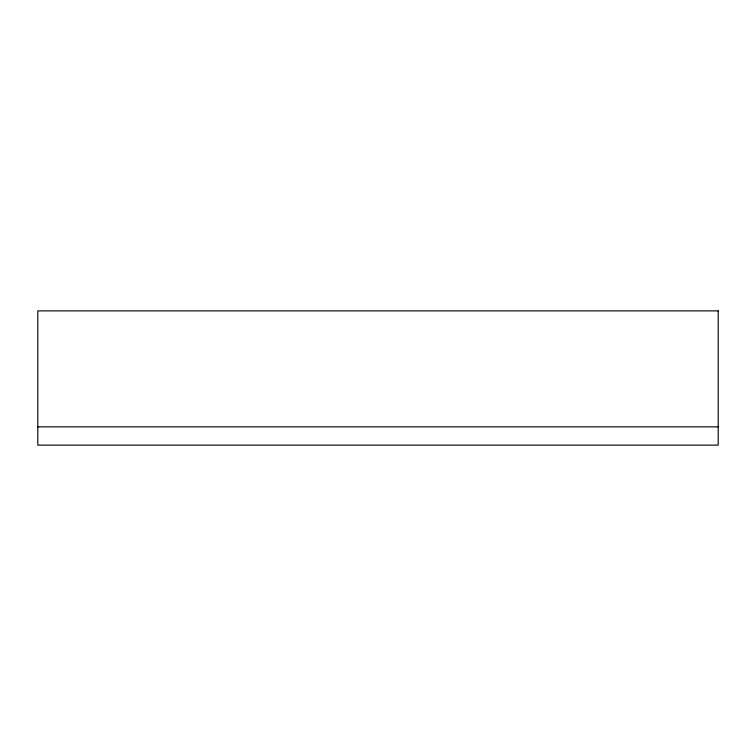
<?xml version="1.0" encoding="UTF-8"?>
<svg xmlns="http://www.w3.org/2000/svg" width="756" height="756" viewBox="0 0 756 756"><rect width="100%" height="100%" fill="white"/><g stroke="black" fill="none" stroke-linecap="round" stroke-linejoin="round"><path stroke-width="1.13" d="M37.8 426.856L718.2 426.856M718.2 310.877L37.8 310.877L37.8 445.123L718.2 445.123L718.2 310.877"/></g></svg>
